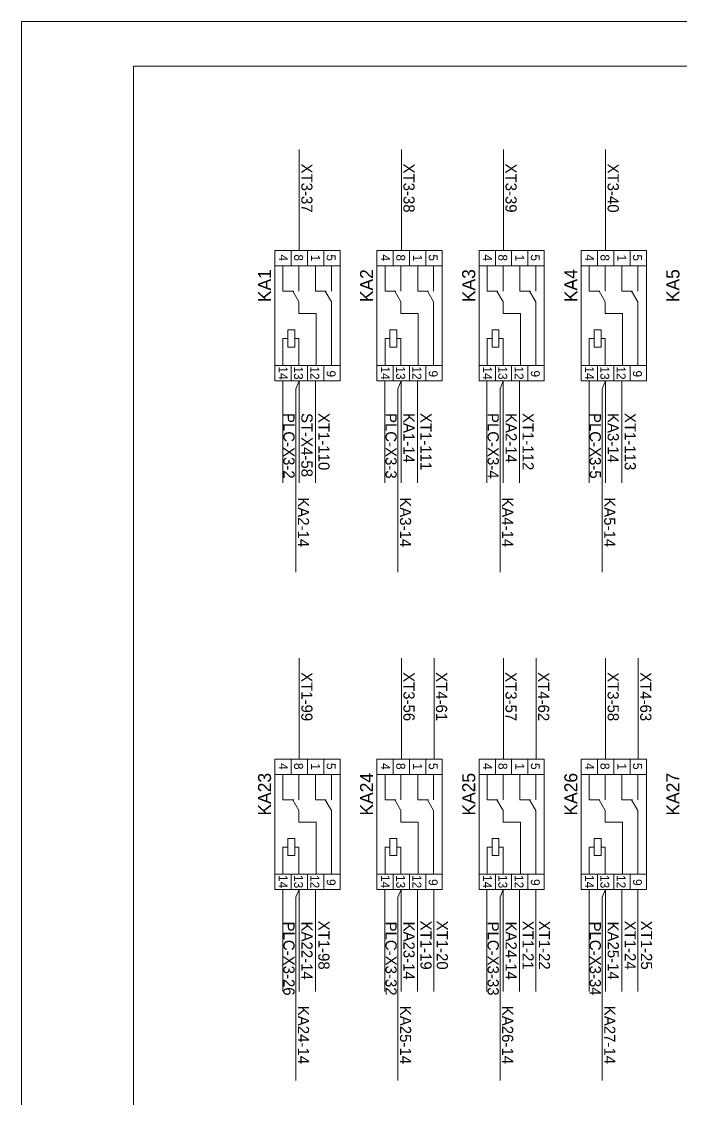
# Model space of a CAD drawing. Header units: millimetres. Extents: x 32721 to 103787, y 57624 to 127312.
# Drawn here: x 37450 to 38433, y 65924 to 67531 of the extents above; entities that cross this region are included whole.
import ezdxf
from ezdxf.enums import TextEntityAlignment as Align

# ---------------------------------------------------------------- set-up
doc = ezdxf.new("R2010")
doc.units = ezdxf.units.MM
doc.header["$LTSCALE"] = 10
for name, color, linetype, lineweight in [('1轮廓实线层', 7, 'Continuous', 18), ('2细线层', 4, 'Continuous', 18), ('图框层', 7, 'Continuous', 18)]:
    doc.layers.add(name, color=color, linetype=linetype, lineweight=lineweight)
doc.styles.add('样式 1', font='SIMYOU.TTF', dxfattribs={"width": 0.75})

msp = doc.modelspace()

# ---------------------------------------------------------------- linework, layer by layer
at = {"layer": '1轮廓实线层'}
for p, q in [((37863.6, 67189.3), (37863.6, 67339.68)), ((38015.81, 67189.3), (38015.81, 67339.68)), ((38168.02, 67189.3), (38168.02, 67339.68)), ((38320.23, 67189.3), (38320.23, 67339.68)), ((37827.15, 66994.9), (37827.15, 67189.3)), ((37924.35, 67189.3), (37827.15, 67189.3)), ((37851.45, 67166.32), (37851.45, 67189.3)), ((37875.75, 67166.32), (37875.75, 67189.3)), ((37900.05, 67166.32), (37900.05, 67189.3)), ((37924.35, 66994.9), (37924.35, 67189.3)), ((38076.56, 67189.3), (37979.36, 67189.3)), ((37979.36, 66994.9), (37979.36, 67189.3)), ((38003.66, 67166.32), (38003.66, 67189.3)), ((38027.96, 67166.32), (38027.96, 67189.3)), ((38052.26, 67166.32), (38052.26, 67189.3)), ((38076.56, 66994.9), (38076.56, 67189.3)), ((38228.77, 67189.3), (38131.57, 67189.3)), ((38131.57, 66994.9), (38131.57, 67189.3)), ((38155.87, 67166.32), (38155.87, 67189.3)), ((38180.17, 67166.32), (38180.17, 67189.3)), ((38204.47, 67166.32), (38204.47, 67189.3)), ((38228.77, 66994.9), (38228.77, 67189.3)), ((38380.98, 67189.3), (38283.78, 67189.3)), ((38283.78, 66994.9), (38283.78, 67189.3)), ((38308.08, 67166.32), (38308.08, 67189.3)), ((38332.38, 67166.32), (38332.38, 67189.3)), ((38356.68, 67166.32), (38356.68, 67189.3)), ((38380.98, 66994.9), (38380.98, 67189.3)), ((37924.35, 67166.32), (37827.15, 67166.32)), ((37839.25, 67128.64), (37839.25, 67166.32)), ((37862.97, 67128.64), (37862.97, 67166.32)), ((37887.85, 67128.64), (37887.85, 67166.32)), ((37911.57, 67128.64), (37911.57, 67166.32)), ((38076.56, 67166.32), (37979.36, 67166.32)), ((37991.46, 67128.64), (37991.46, 67166.32)), ((38015.18, 67128.64), (38015.18, 67166.32)), ((38040.06, 67128.64), (38040.06, 67166.32)), ((38063.78, 67128.64), (38063.78, 67166.32)), ((38228.77, 67166.32), (38131.57, 67166.32)), ((38143.67, 67128.64), (38143.67, 67166.32)), ((38167.39, 67128.64), (38167.39, 67166.32)), ((38192.27, 67128.64), (38192.27, 67166.32)), ((38215.99, 67128.64), (38215.99, 67166.32)), ((38380.98, 67166.32), (38283.78, 67166.32)), ((38295.88, 67128.64), (38295.88, 67166.32)), ((38319.6, 67128.64), (38319.6, 67166.32)), ((38344.48, 67128.64), (38344.48, 67166.32)), ((38368.2, 67128.64), (38368.2, 67166.32)), ((37855.22, 67128.64), (37839.25, 67128.64)), ((37862.97, 67112.69), (37853.76, 67128.64)), ((37903.82, 67128.64), (37887.85, 67128.64)), ((37911.57, 67112.69), (37902.36, 67128.64)), ((38007.43, 67128.64), (37991.46, 67128.64)), ((38015.18, 67112.69), (38005.97, 67128.64)), ((38056.03, 67128.64), (38040.06, 67128.64)), ((38063.78, 67112.69), (38054.57, 67128.64)), ((38159.64, 67128.64), (38143.67, 67128.64)), ((38167.39, 67112.69), (38158.18, 67128.64)), ((38208.24, 67128.64), (38192.27, 67128.64)), ((38215.99, 67112.69), (38206.78, 67128.64)), ((38311.85, 67128.64), (38295.88, 67128.64)), ((38319.6, 67112.69), (38310.39, 67128.64)), ((38360.45, 67128.64), (38344.48, 67128.64)), ((38368.2, 67112.69), (38358.99, 67128.64)), ((37862.97, 67095.35), (37862.97, 67112.69)), ((37911.57, 67017.88), (37911.57, 67112.69)), ((38015.18, 67095.35), (38015.18, 67112.69)), ((38063.78, 67017.88), (38063.78, 67112.69)), ((38167.39, 67095.35), (38167.39, 67112.69)), ((38215.99, 67017.88), (38215.99, 67112.69)), ((38319.6, 67095.35), (38319.6, 67112.69)), ((38368.2, 67017.88), (38368.2, 67112.69)), ((37888.7, 67095.35), (37862.97, 67095.35)), ((37888.7, 67017.63), (37888.7, 67095.35)), ((38040.91, 67095.35), (38015.18, 67095.35)), ((38040.91, 67017.63), (38040.91, 67095.35)), ((38193.12, 67095.35), (38167.39, 67095.35)), ((38193.12, 67017.63), (38193.12, 67095.35)), ((38345.33, 67095.35), (38319.6, 67095.35)), ((38345.33, 67017.63), (38345.33, 67095.35)), ((37839.25, 67017.88), (37839.25, 67058.23)), ((37846.56, 67058.23), (37839.25, 67058.23)), ((37856.76, 67058.23), (37862.97, 67058.23)), ((37862.97, 67017.88), (37862.97, 67058.23)), ((37991.46, 67017.88), (37991.46, 67058.23)), ((37998.77, 67058.23), (37991.46, 67058.23)), ((38008.97, 67058.23), (38015.18, 67058.23)), ((38015.18, 67017.88), (38015.18, 67058.23)), ((38143.67, 67017.88), (38143.67, 67058.23)), ((38150.98, 67058.23), (38143.67, 67058.23)), ((38161.18, 67058.23), (38167.39, 67058.23)), ((38167.39, 67017.88), (38167.39, 67058.23)), ((38295.88, 67017.88), (38295.88, 67058.23)), ((38303.19, 67058.23), (38295.88, 67058.23)), ((38313.39, 67058.23), (38319.6, 67058.23)), ((38319.6, 67017.88), (38319.6, 67058.23)), ((37924.35, 67017.88), (37827.15, 67017.88)), ((37851.45, 66994.9), (37851.45, 67017.88)), ((37875.75, 66994.9), (37875.75, 67017.88)), ((37900.05, 66994.9), (37900.05, 67017.88)), ((38076.56, 67017.88), (37979.36, 67017.88)), ((38003.66, 66994.9), (38003.66, 67017.88)), ((38027.96, 66994.9), (38027.96, 67017.88)), ((38052.26, 66994.9), (38052.26, 67017.88)), ((38228.77, 67017.88), (38131.57, 67017.88)), ((38155.87, 66994.9), (38155.87, 67017.88)), ((38180.17, 66994.9), (38180.17, 67017.88)), ((38204.47, 66994.9), (38204.47, 67017.88)), ((38380.98, 67017.88), (38283.78, 67017.88)), ((38308.08, 66994.9), (38308.08, 67017.88)), ((38332.38, 66994.9), (38332.38, 67017.88)), ((38356.68, 66994.9), (38356.68, 67017.88)), ((37924.35, 66994.9), (37827.15, 66994.9)), ((37838.96, 66994.9), (37838.96, 66842.78)), ((37858.5, 66983.24), (37863.26, 66994.9)), ((37863.26, 66994.9), (37863.26, 66842.78)), ((37887.56, 66994.9), (37887.56, 66842.78)), ((38076.56, 66994.9), (37979.36, 66994.9)), ((37991.17, 66994.9), (37991.17, 66842.78)), ((38010.71, 66983.24), (38015.47, 66994.9)), ((38015.47, 66994.9), (38015.47, 66842.78)), ((38039.77, 66994.9), (38039.77, 66842.78)), ((38228.77, 66994.9), (38131.57, 66994.9)), ((38143.38, 66994.9), (38143.38, 66842.78)), ((38162.92, 66983.24), (38167.68, 66994.9)), ((38167.68, 66994.9), (38167.68, 66842.78)), ((38191.98, 66994.9), (38191.98, 66842.78)), ((38380.98, 66994.9), (38283.78, 66994.9)), ((38295.59, 66994.9), (38295.59, 66842.78)), ((38315.13, 66983.24), (38319.89, 66994.9)), ((38319.89, 66994.9), (38319.89, 66842.78)), ((38344.19, 66994.9), (38344.19, 66842.78)), ((37858.5, 66967.64), (37858.5, 66983.24)), ((38010.71, 66967.64), (38010.71, 66983.24)), ((38162.92, 66967.64), (38162.92, 66983.24)), ((38315.13, 66967.64), (38315.13, 66983.24)), ((37858.5, 66967.64), (37858.5, 66709.98)), ((38010.71, 66967.64), (38010.71, 66709.98)), ((38162.92, 66967.64), (38162.92, 66709.98)), ((38315.13, 66967.64), (38315.13, 66709.98)), ((37863.6, 66431.27), (37863.6, 66581.65)), ((38015.81, 66431.27), (38015.81, 66581.65)), ((38064.41, 66431.27), (38064.41, 66581.65)), ((38168.02, 66431.27), (38168.02, 66581.65)), ((38216.62, 66431.27), (38216.62, 66581.65)), ((38320.23, 66431.27), (38320.23, 66581.65)), ((38368.83, 66431.27), (38368.83, 66581.65)), ((37924.35, 66431.27), (37827.15, 66431.27)), ((37827.15, 66236.87), (37827.15, 66431.27)), ((37851.45, 66408.29), (37851.45, 66431.27)), ((37875.75, 66408.29), (37875.75, 66431.27)), ((37900.05, 66408.29), (37900.05, 66431.27)), ((37924.35, 66236.87), (37924.35, 66431.27)), ((38076.56, 66431.27), (37979.36, 66431.27)), ((37979.36, 66236.87), (37979.36, 66431.27)), ((38003.66, 66408.29), (38003.66, 66431.27)), ((38027.96, 66408.29), (38027.96, 66431.27)), ((38052.26, 66408.29), (38052.26, 66431.27)), ((38076.56, 66236.87), (38076.56, 66431.27)), ((38228.77, 66431.27), (38131.57, 66431.27)), ((38131.57, 66236.87), (38131.57, 66431.27)), ((38155.87, 66408.29), (38155.87, 66431.27)), ((38180.17, 66408.29), (38180.17, 66431.27)), ((38204.47, 66408.29), (38204.47, 66431.27)), ((38228.77, 66236.87), (38228.77, 66431.27)), ((38380.98, 66431.27), (38283.78, 66431.27)), ((38283.78, 66236.87), (38283.78, 66431.27)), ((38308.08, 66408.29), (38308.08, 66431.27)), ((38332.38, 66408.29), (38332.38, 66431.27)), ((38356.68, 66408.29), (38356.68, 66431.27)), ((38380.98, 66236.87), (38380.98, 66431.27)), ((37924.35, 66408.29), (37827.15, 66408.29)), ((37839.25, 66370.61), (37839.25, 66408.29)), ((37862.97, 66370.61), (37862.97, 66408.29)), ((37887.85, 66370.61), (37887.85, 66408.29)), ((37911.57, 66370.61), (37911.57, 66408.29)), ((38076.56, 66408.29), (37979.36, 66408.29)), ((37991.46, 66370.61), (37991.46, 66408.29)), ((38015.18, 66370.61), (38015.18, 66408.29)), ((38040.06, 66370.61), (38040.06, 66408.29)), ((38063.78, 66370.61), (38063.78, 66408.29)), ((38228.77, 66408.29), (38131.57, 66408.29)), ((38143.67, 66370.61), (38143.67, 66408.29)), ((38167.39, 66370.61), (38167.39, 66408.29)), ((38192.27, 66370.61), (38192.27, 66408.29)), ((38215.99, 66370.61), (38215.99, 66408.29)), ((38380.98, 66408.29), (38283.78, 66408.29)), ((38295.88, 66370.61), (38295.88, 66408.29)), ((38319.6, 66370.61), (38319.6, 66408.29)), ((38344.48, 66370.61), (38344.48, 66408.29)), ((38368.2, 66370.61), (38368.2, 66408.29)), ((37855.22, 66370.61), (37839.25, 66370.61)), ((37862.97, 66354.66), (37853.76, 66370.61)), ((37903.82, 66370.61), (37887.85, 66370.61)), ((37911.57, 66354.66), (37902.36, 66370.61)), ((38007.43, 66370.61), (37991.46, 66370.61)), ((38015.18, 66354.66), (38005.97, 66370.61)), ((38056.03, 66370.61), (38040.06, 66370.61)), ((38063.78, 66354.66), (38054.57, 66370.61)), ((38159.64, 66370.61), (38143.67, 66370.61)), ((38167.39, 66354.66), (38158.18, 66370.61)), ((38208.24, 66370.61), (38192.27, 66370.61)), ((38215.99, 66354.66), (38206.78, 66370.61)), ((38311.85, 66370.61), (38295.88, 66370.61)), ((38319.6, 66354.66), (38310.39, 66370.61)), ((38360.45, 66370.61), (38344.48, 66370.61)), ((38368.2, 66354.66), (38358.99, 66370.61)), ((37862.97, 66337.32), (37862.97, 66354.66)), ((37911.57, 66259.86), (37911.57, 66354.66)), ((38015.18, 66337.32), (38015.18, 66354.66)), ((38063.78, 66259.86), (38063.78, 66354.66)), ((38167.39, 66337.32), (38167.39, 66354.66)), ((38215.99, 66259.86), (38215.99, 66354.66)), ((38319.6, 66337.32), (38319.6, 66354.66)), ((38368.2, 66259.86), (38368.2, 66354.66)), ((37888.7, 66337.32), (37862.97, 66337.32)), ((37888.7, 66259.6), (37888.7, 66337.32)), ((38040.91, 66337.32), (38015.18, 66337.32)), ((38040.91, 66259.6), (38040.91, 66337.32)), ((38193.12, 66337.32), (38167.39, 66337.32)), ((38193.12, 66259.6), (38193.12, 66337.32)), ((38345.33, 66337.32), (38319.6, 66337.32)), ((38345.33, 66259.6), (38345.33, 66337.32)), ((37839.25, 66259.86), (37839.25, 66300.2)), ((37846.56, 66300.2), (37839.25, 66300.2)), ((37856.76, 66300.2), (37862.97, 66300.2)), ((37862.97, 66259.86), (37862.97, 66300.2)), ((37991.46, 66259.86), (37991.46, 66300.2)), ((37998.77, 66300.2), (37991.46, 66300.2)), ((38008.97, 66300.2), (38015.18, 66300.2)), ((38015.18, 66259.86), (38015.18, 66300.2)), ((38143.67, 66259.86), (38143.67, 66300.2)), ((38150.98, 66300.2), (38143.67, 66300.2)), ((38161.18, 66300.2), (38167.39, 66300.2)), ((38167.39, 66259.86), (38167.39, 66300.2)), ((38295.88, 66259.86), (38295.88, 66300.2)), ((38303.19, 66300.2), (38295.88, 66300.2)), ((38313.39, 66300.2), (38319.6, 66300.2)), ((38319.6, 66259.86), (38319.6, 66300.2)), ((37924.35, 66259.86), (37827.15, 66259.86)), ((37851.45, 66236.87), (37851.45, 66259.86)), ((37875.75, 66236.87), (37875.75, 66259.86)), ((37900.05, 66236.87), (37900.05, 66259.86)), ((38076.56, 66259.86), (37979.36, 66259.86)), ((38003.66, 66236.87), (38003.66, 66259.86)), ((38027.96, 66236.87), (38027.96, 66259.86)), ((38052.26, 66236.87), (38052.26, 66259.86)), ((38228.77, 66259.86), (38131.57, 66259.86)), ((38155.87, 66236.87), (38155.87, 66259.86)), ((38180.17, 66236.87), (38180.17, 66259.86)), ((38204.47, 66236.87), (38204.47, 66259.86)), ((38380.98, 66259.86), (38283.78, 66259.86)), ((38308.08, 66236.87), (38308.08, 66259.86)), ((38332.38, 66236.87), (38332.38, 66259.86)), ((38356.68, 66236.87), (38356.68, 66259.86)), ((37924.35, 66236.87), (37827.15, 66236.87)), ((37838.96, 66236.87), (37838.96, 66084.75)), ((37858.5, 66225.21), (37863.26, 66236.87)), ((37858.5, 66209.61), (37858.5, 66225.21)), ((37863.26, 66236.87), (37863.26, 66084.75)), ((37887.56, 66236.87), (37887.56, 66084.75)), ((38076.56, 66236.87), (37979.36, 66236.87)), ((37991.17, 66236.87), (37991.17, 66084.75)), ((38010.71, 66225.21), (38015.47, 66236.87)), ((38010.71, 66209.61), (38010.71, 66225.21)), ((38015.47, 66236.87), (38015.47, 66084.75)), ((38039.77, 66236.87), (38039.77, 66084.75)), ((38064.07, 66236.87), (38064.07, 66084.75)), ((38228.77, 66236.87), (38131.57, 66236.87)), ((38143.38, 66236.87), (38143.38, 66084.75)), ((38162.92, 66225.21), (38167.68, 66236.87)), ((38162.92, 66209.61), (38162.92, 66225.21)), ((38167.68, 66236.87), (38167.68, 66084.75)), ((38191.98, 66236.87), (38191.98, 66084.75)), ((38216.28, 66236.87), (38216.28, 66084.75)), ((38380.98, 66236.87), (38283.78, 66236.87)), ((38295.59, 66236.87), (38295.59, 66084.75)), ((38315.13, 66225.21), (38319.89, 66236.87)), ((38315.13, 66209.61), (38315.13, 66225.21)), ((38319.89, 66236.87), (38319.89, 66084.75)), ((38344.19, 66236.87), (38344.19, 66084.75)), ((38368.49, 66236.87), (38368.49, 66084.75)), ((37858.5, 66209.61), (37858.5, 65951.95)), ((38010.71, 66209.61), (38010.71, 65951.95)), ((38162.92, 66209.61), (38162.92, 65951.95)), ((38315.13, 66209.61), (38315.13, 65951.95))]:
    msp.add_line(p, q, dxfattribs=at)
for points in [[(37856.76, 67071.06), (37856.76, 67045.41), (37846.56, 67045.41), (37846.56, 67071.06)], [(38008.97, 67071.06), (38008.97, 67045.41), (37998.77, 67045.41), (37998.77, 67071.06)], [(38161.18, 67071.06), (38161.18, 67045.41), (38150.98, 67045.41), (38150.98, 67071.06)], [(38313.39, 67071.06), (38313.39, 67045.41), (38303.19, 67045.41), (38303.19, 67071.06)], [(37856.76, 66313.03), (37856.76, 66287.38), (37846.56, 66287.38), (37846.56, 66313.03)], [(38008.97, 66313.03), (38008.97, 66287.38), (37998.77, 66287.38), (37998.77, 66313.03)], [(38161.18, 66313.03), (38161.18, 66287.38), (38150.98, 66287.38), (38150.98, 66313.03)], [(38313.39, 66313.03), (38313.39, 66287.38), (38303.19, 66287.38), (38303.19, 66313.03)]]:
    msp.add_lwpolyline(points, close=True, dxfattribs=at)
at = {"layer": '2细线层'}
for p in [(37449.53, 64730.5), (41409.53, 67530.5)]:
    msp.add_line(p, (37449.53, 67530.5), dxfattribs=at)
at = {"layer": '图框层'}
for p in [(37616.2, 64797.17), (41342.86, 67463.84)]:
    msp.add_line(p, (37616.2, 67463.84), dxfattribs=at)

# ---------------------------------------------------------------- texts
at = {"layer": '1轮廓实线层', "style": '样式 1'}
for s, height, p in [('XT3-37', 16.667, (37866.56, 67318.86)), ('XT3-38', 16.667, (38018.77, 67318.86)), ('XT3-39', 16.667, (38170.98, 67318.86)), ('XT3-40', 16.667, (38323.19, 67318.86)), ('4', 13.33, (37833.12, 67183.4)), ('8', 13.33, (37855.93, 67183.52)), ('1', 13.33, (37881.12, 67183.12)), ('5', 13.33, (37904.36, 67183.52)), ('4', 13.33, (37985.33, 67183.4)), ('8', 13.33, (38008.14, 67183.52)), ('1', 13.33, (38033.33, 67183.12)), ('5', 13.33, (38056.57, 67183.52)), ('4', 13.33, (38137.54, 67183.4)), ('8', 13.33, (38160.35, 67183.52)), ('1', 13.33, (38185.54, 67183.12)), ('5', 13.33, (38208.78, 67183.52)), ('4', 13.33, (38289.75, 67183.4)), ('8', 13.33, (38312.56, 67183.52)), ('1', 13.33, (38337.75, 67183.12)), ('5', 13.33, (38360.99, 67183.52)), ('14', 13.333, (37832.97, 67016.57)), ('13', 13.333, (37855.78, 67016.57)), ('12', 13.333, (37880.06, 67016.57)), ('9', 13.33, (37904.34, 67010.49)), ('14', 13.333, (37985.18, 67016.57)), ('13', 13.333, (38007.99, 67016.57)), ('12', 13.333, (38032.27, 67016.57)), ('9', 13.33, (38056.55, 67010.49)), ('14', 13.333, (38137.39, 67016.57)), ('13', 13.333, (38160.2, 67016.57)), ('12', 13.333, (38184.48, 67016.57)), ('9', 13.33, (38208.76, 67010.49)), ('14', 13.333, (38289.6, 67016.57)), ('13', 13.333, (38312.41, 67016.57)), ('12', 13.333, (38336.69, 67016.57)), ('9', 13.33, (38360.97, 67010.49)), ('PLC-X3-2', 16.667, (37839.89, 66947.05)), ('ST-X4-58', 16.667, (37866.64, 66947.05)), ('XT1-110', 16.667, (37891.97, 66947.15)), ('PLC-X3-3', 16.667, (37992.1, 66947.05)), ('KA1-14', 16.667, (38018.85, 66947.05)), ('XT1-111', 16.667, (38044.18, 66947.15)), ('PLC-X3-4', 16.667, (38144.31, 66947.05)), ('KA2-14', 16.667, (38171.06, 66947.05)), ('XT1-112', 16.667, (38196.39, 66947.15)), ('PLC-X3-5', 16.667, (38296.52, 66947.05)), ('KA3-14', 16.667, (38323.27, 66947.05)), ('XT1-113', 16.667, (38348.6, 66947.15)), ('KA2-14', 16.667, (37861.45, 66821.45)), ('KA3-14', 16.667, (38013.66, 66821.45)), ('KA4-14', 16.667, (38165.87, 66821.45)), ('KA5-14', 16.667, (38318.08, 66821.45)), ('XT1-99', 16.667, (37866.56, 66560.83)), ('XT3-56', 16.667, (38018.77, 66560.83)), ('XT4-61', 16.667, (38067.37, 66560.83)), ('XT3-57', 16.667, (38170.98, 66560.83)), ('XT4-62', 16.667, (38219.58, 66560.83)), ('XT3-58', 16.667, (38323.19, 66560.83)), ('XT4-63', 16.667, (38371.79, 66560.83)), ('4', 13.33, (37833.12, 66425.37)), ('8', 13.33, (37855.93, 66425.49)), ('1', 13.33, (37881.12, 66425.09)), ('5', 13.33, (37904.36, 66425.49)), ('4', 13.33, (37985.33, 66425.37)), ('8', 13.33, (38008.14, 66425.49)), ('1', 13.33, (38033.33, 66425.09)), ('5', 13.33, (38056.57, 66425.49)), ('4', 13.33, (38137.54, 66425.37)), ('8', 13.33, (38160.35, 66425.49)), ('1', 13.33, (38185.54, 66425.09)), ('5', 13.33, (38208.78, 66425.49)), ('4', 13.33, (38289.75, 66425.37)), ('8', 13.33, (38312.56, 66425.49)), ('1', 13.33, (38337.75, 66425.09)), ('5', 13.33, (38360.99, 66425.49)), ('14', 13.333, (37832.97, 66258.54)), ('13', 13.333, (37855.78, 66258.54)), ('12', 13.333, (37880.06, 66258.54)), ('14', 13.333, (37985.18, 66258.54)), ('13', 13.333, (38007.99, 66258.54)), ('12', 13.333, (38032.27, 66258.54)), ('14', 13.333, (38137.39, 66258.54)), ('13', 13.333, (38160.2, 66258.54)), ('12', 13.333, (38184.48, 66258.54)), ('14', 13.333, (38289.6, 66258.54)), ('13', 13.333, (38312.41, 66258.54)), ('12', 13.333, (38336.69, 66258.54)), ('9', 13.33, (37904.34, 66252.46)), ('9', 13.33, (38056.55, 66252.46)), ('9', 13.33, (38208.76, 66252.46)), ('9', 13.33, (38360.97, 66252.46)), ('PLC-X3-26', 16.667, (37839.89, 66189.02)), ('KA22-14', 16.667, (37866.64, 66189.02)), ('XT1-98', 16.667, (37891.97, 66190.43)), ('PLC-X3-32', 16.667, (37992.1, 66189.02)), ('KA23-14', 16.667, (38018.85, 66189.02)), ('XT1-19', 16.667, (38044.18, 66190.43)), ('XT1-20', 16.667, (38068.48, 66190.43)), ('PLC-X3-33', 16.667, (38144.31, 66189.02)), ('KA24-14', 16.667, (38171.06, 66189.02)), ('XT1-21', 16.667, (38196.39, 66190.43)), ('XT1-22', 16.667, (38220.69, 66190.43)), ('PLC-X3-34', 16.667, (38296.52, 66189.02)), ('KA25-14', 16.667, (38323.27, 66189.02)), ('XT1-24', 16.667, (38348.6, 66190.43)), ('XT1-25', 16.667, (38372.9, 66190.43)), ('KA24-14', 16.667, (37861.45, 66063.42)), ('KA25-14', 16.667, (38013.66, 66063.42)), ('KA26-14', 16.667, (38165.87, 66063.42)), ('KA27-14', 16.667, (38318.08, 66063.42))]:
    msp.add_text(s, height=height, rotation=270, dxfattribs=at).set_placement(p)
for s, p in [('KA1', (37821.46, 67136.85)), ('KA2', (37973.67, 67136.85)), ('KA3', (38125.88, 67136.85)), ('KA4', (38278.09, 67136.85)), ('KA5', (38430.3, 67136.85)), ('KA23', (37821.46, 66378.82)), ('KA24', (37973.67, 66378.82)), ('KA25', (38125.88, 66378.82)), ('KA26', (38278.09, 66378.82)), ('KA27', (38430.3, 66378.82))]:
    msp.add_text(s, height=19.444, rotation=90, dxfattribs=at).set_placement(p, align=Align.CENTER)

doc.saveas('drawing.dxf')
